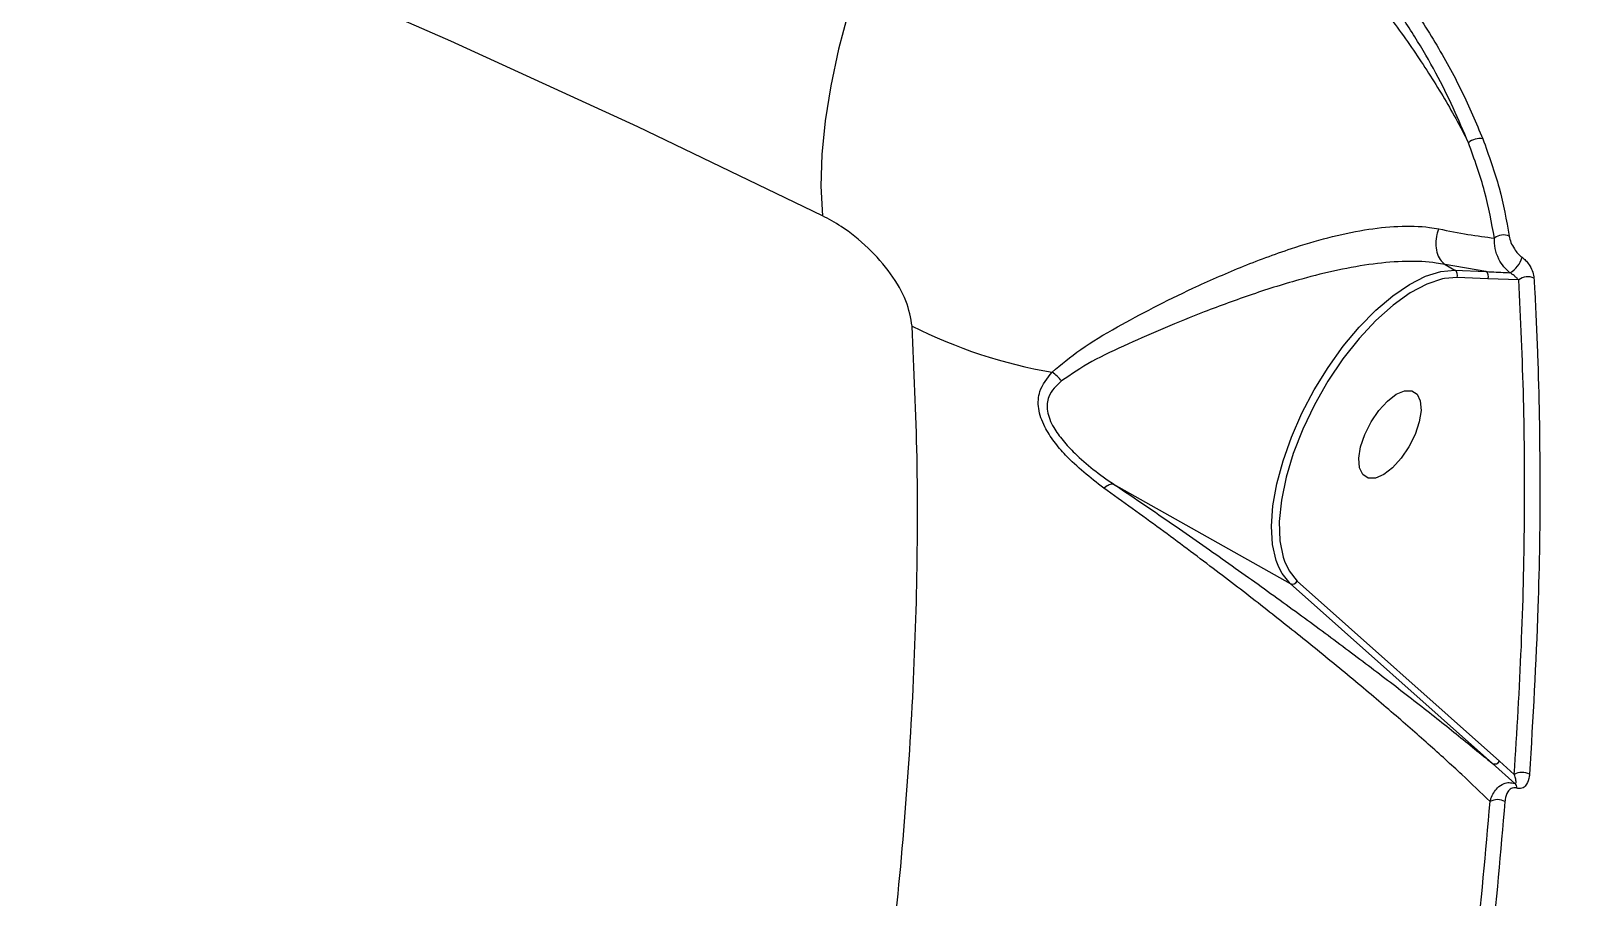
# Model space of a CAD drawing. Header units: millimetres. Extents: x -11024 to 8278, y -7837 to 5770.
# Drawn here: x 4819.9 to 4962.8, y -832 to -752.6 of the extents above; entities that cross this region are included whole.
import ezdxf

# ---------------------------------------------------------------- set-up
doc = ezdxf.new("R2010")
doc.units = ezdxf.units.MM
doc.layers.add('DIKOM_ОБЪЕКТ', color=7, linetype='Continuous')
doc.layers.add('DIKOM_РАЗМЕР_ОБЪЕКТА', color=7, linetype='Continuous')
doc.styles.add('style1', font='arial.ttf', dxfattribs={"width": 0.8})
doc.dimstyles.new('1-50', dxfattribs={"dimtxt": 300, "dimasz": 200, "dimexe": 100, "dimexo": 0, "dimgap": 100, "dimtad": 1, "dimtxsty": 'style1', "dimcen": 200, "dimclrd": 7, "dimclre": 7, "dimclrt": 7, "dimadec": 1, "dimazin": 2, "dimtfac": 1, "dimtmove": 0, "dimatfit": 2, "dimfxl": 0, "dimlwd": 25, "dimlwe": 18, "dimarcsym": 0})

# ---------------------------------------------------------------- blocks, each defined once
blk = doc.blocks.new('*D10')
at = {"layer": 'Defpoints', "color": 0, "transparency": 16777216}
for p in [(-7791.31, -186.83), (6174.94, -1432.98), (6174.94, -5371.27)]:
    blk.add_point(p, dxfattribs=at)
at = {"layer": 'DIKOM_РАЗМЕР_ОБЪЕКТА', "color": 7, "lineweight": 18, "transparency": 16777216}
for p, q in [((-7791.31, -186.83), (-7791.31, -5471.27)), ((6174.94, -1432.98), (6174.94, -5471.27))]:
    blk.add_line(p, q, dxfattribs=at)
at = {"layer": 'DIKOM_РАЗМЕР_ОБЪЕКТА', "color": 7, "lineweight": 25, "transparency": 16777216}
blk.add_line((-7591.31, -5371.27), (5974.94, -5371.27), dxfattribs=at)
at = {"layer": 'DIKOM_РАЗМЕР_ОБЪЕКТА', "color": 7, "transparency": 16777216}
for points in [[(-7591.31, -5337.93), (-7591.31, -5404.6), (-7791.31, -5371.27)], [(5974.94, -5337.93), (5974.94, -5404.6), (6174.94, -5371.27)]]:
    blk.add_solid(points, dxfattribs=at)
at = {"layer": 'DIKOM_РАЗМЕР_ОБЪЕКТА', "color": 7, "transparency": 16777216, "insert": (-1343.68, -5118.1), "char_height": 300, "attachment_point": 5, "style": 'style1'}
blk.add_mtext('14000', dxfattribs=at)

msp = doc.modelspace()

# ---------------------------------------------------------------- linework, layer by layer
at = {"layer": 'DIKOM_ОБЪЕКТ', "color": 7, "linetype": 'Continuous', "lineweight": 15}
for p, q in [((4949.477, -774.004), (4949.474, -774.002)), ((4949.477, -774.004), (4950.379, -774.512)), ((4953.216, -774.641), (4949.477, -774.004)), ((4950.379, -774.512), (4953.216, -774.641)), ((4950.572, -775.18), (4949.414, -775.277)), ((4953.409, -775.309), (4950.572, -775.18)), ((4956.229, -775.404), (4953.409, -775.309)), ((4919.093, -794.129), (4935.282, -803.258)), ((4953.811, -819.753), (4935.282, -803.258)), ((4935.933, -803.054), (4954.462, -819.549)), ((4955.872, -821.6), (4953.811, -819.753)), ((4954.462, -819.549), (4955.823, -820.78))]:
    msp.add_line(p, q, dxfattribs=at)
at = {"layer": 'DIKOM_ОБЪЕКТ', "color": 7, "linetype": 'Continuous', "lineweight": 15, "flags": 128}
for points in [[(4892.397, -769.524), (4875.47, -761.379), (4858.334, -753.499), (4840.996, -745.886), (4823.461, -738.542), (4805.734, -731.471), (4787.821, -724.673), (4769.727, -718.152), (4751.46, -711.91), (4733.023, -705.948), (4714.424, -700.268), (4695.667, -694.873), (4676.76, -689.763), (4657.708, -684.941), (4638.518, -680.408), (4619.194, -676.165), (4599.744, -672.215), (4580.174, -668.557)], [(4910.216, -721.31), (4908.053, -724.104), (4905.961, -727.087), (4903.96, -730.232), (4902.069, -733.51), (4900.304, -736.892), (4898.68, -740.347), (4897.214, -743.843), (4895.919, -747.348), (4894.806, -750.831), (4893.885, -754.259), (4893.165, -757.602), (4892.653, -760.828), (4892.352, -763.91), (4892.267, -766.817), (4892.397, -769.524)], [(4934.229, -801.753), (4933.994, -801.137), (4933.671, -799.681), (4933.572, -798.001), (4933.702, -796.133), (4934.055, -794.119), (4934.625, -792.001), (4935.399, -789.826), (4936.36, -787.641), (4937.488, -785.493), (4938.759, -783.429), (4940.143, -781.493), (4941.612, -779.729), (4943.134, -778.173), (4944.676, -776.86), (4946.204, -775.818), (4947.685, -775.07), (4949.087, -774.631), (4950.379, -774.512)], [(4949.414, -775.277), (4949.246, -775.311), (4947.803, -775.787), (4946.279, -776.596), (4944.71, -777.719), (4943.134, -779.127), (4941.59, -780.789), (4940.114, -782.663), (4938.742, -784.703), (4937.508, -786.862), (4936.44, -789.086), (4935.566, -791.322), (4934.906, -793.516), (4934.475, -795.615), (4934.285, -797.568), (4934.34, -799.328), (4934.639, -800.852), (4934.76, -801.217)], [(4947.209, -786.515), (4947.277, -787.386), (4947.114, -788.434), (4946.733, -789.575), (4946.166, -790.716), (4945.457, -791.765), (4944.665, -792.637), (4943.854, -793.261), (4943.089, -793.586), (4942.433, -793.587), (4941.938, -793.263), (4941.645, -792.641), (4941.577, -791.77), (4941.74, -790.722), (4942.121, -789.581), (4942.688, -788.439), (4943.397, -787.39), (4944.188, -786.519), (4945, -785.895), (4945.765, -785.569), (4946.421, -785.569), (4946.916, -785.893), (4947.209, -786.515)], [(4935.282, -803.258), (4934.535, -802.338), (4934.229, -801.753)], [(4934.76, -801.217), (4935.174, -802.104), (4935.933, -803.054)]]:
    msp.add_lwpolyline(points, dxfattribs=at)
at = {"layer": 'DIKOM_ОБЪЕКТ', "color": 7, "linetype": 'Continuous', "lineweight": 15}
for centre, radius, start, end in [((4952.655, -763.973), 1.533, 79.51853, 132.31825), ((4954.831, -772.612), 1.329, 66.44073, 128.67759), ((4954.412, -772.814), 2.181, 297.59984, 346.31505), ((4950.089, -774.958), 0.532, 335.31675, 56.94181), ((4952.926, -775.086), 0.531, 335.26897, 56.99027), ((4957.038, -776.388), 1.273, 62.47344, 129.41464), ((4921.352, -738.242), 46.312, 243.41292, 260.17265), ((4911.602, -786.741), 3.41, 37.25259, 57.22735), ((4935.498, -802.807), 0.5, 244.35699, 330.4753), ((4954.028, -819.303), 0.499, 244.34289, 330.48701), ((4956.553, -821.961), 1.388, 61.31382, 121.7271), ((4955.458, -822.053), 0.614, 2.70163, 47.55853), ((4954.295, -824.492), 1.415, 61.54147, 119.28658)]:
    msp.add_arc(centre, radius, start, end, dxfattribs=at)
for points, knots in [([(4938.246, -682.977), (4939.365, -684.373), (4942.767, -688.62), (4947.783, -696.846), (4953.283, -707.601), (4958.047, -719.453), (4962.07, -732.248), (4965.314, -745.985), (4967.768, -760.617), (4969.43, -776.206), (4970.258, -792.736), (4970.231, -810.173), (4969.348, -828.133), (4967.633, -846.54), (4965.127, -865.315), (4961.787, -884.761), (4957.594, -904.84), (4952.526, -925.498), (4947.101, -945.016), (4943.097, -957.702), (4941.326, -963.312)], [0, 0, 0, 0, 0.027136, 0.0825379, 0.1394294, 0.1963639, 0.2532555, 0.3107267, 0.3682418, 0.425713, 0.4848534, 0.544042, 0.6031823, 0.6606536, 0.7181688, 0.7756399, 0.8347802, 0.8939688, 0.9531095, 1, 1, 1, 1]), ([(4911.061, -719.592), (4912.839, -720.516), (4916.394, -722.365), (4921.494, -725.627), (4926.26, -729.087), (4930.652, -732.675), (4934.856, -736.519), (4938.805, -740.587), (4942.452, -744.825), (4945.747, -749.184), (4948.615, -753.613), (4951.08, -758.066), (4952.317, -761), (4952.934, -762.465)], [0, 0, 0, 0, 0.1021822, 0.2043697, 0.2924918, 0.380893, 0.4690156, 0.5574024, 0.6460769, 0.7344686, 0.8228827, 0.911579, 1, 1, 1, 1]), ([(4910.216, -721.31), (4911.655, -722.132), (4914.532, -723.776), (4918.909, -726.687), (4923.27, -729.9), (4927.564, -733.4), (4931.734, -737.137), (4935.722, -741.075), (4939.479, -745.16), (4942.955, -749.338), (4946.092, -753.559), (4948.854, -757.766), (4950.617, -760.853), (4951.461, -762.519), (4951.623, -762.839)], [0, 0, 0, 0, 0.0874371, 0.1748808, 0.2633094, 0.352017, 0.4404427, 0.5297502, 0.619338, 0.7086405, 0.7985501, 0.8887511, 0.9786614, 1, 1, 1, 1]), ([(4951.623, -762.839), (4950.704, -760.708), (4949.313, -757.481), (4946.746, -753.123), (4943.89, -748.796), (4940.57, -744.537), (4936.889, -740.446), (4932.994, -736.494), (4928.814, -732.775), (4924.462, -729.37), (4920.507, -726.546), (4915.867, -723.578), (4912.381, -721.772), (4910.624, -720.86)], [0, 0, 0, 0, 0.1307387, 0.1980631, 0.2653836, 0.3961112, 0.4634494, 0.5307809, 0.6611947, 0.7283443, 0.7954904, 0.8968885, 1, 1, 1, 1]), ([(4624.776, -1379.928), (4627.564, -1378.53), (4635.074, -1374.765), (4647.492, -1367.73), (4662.027, -1358.588), (4676.83, -1348.303), (4691.857, -1336.884), (4707.059, -1324.339), (4722.103, -1310.944), (4736.941, -1296.766), (4751.53, -1281.887), (4766.107, -1266.063), (4780.621, -1249.31), (4795.019, -1231.665), (4808.983, -1213.515), (4822.476, -1194.937), (4835.471, -1176.011), (4848.18, -1156.428), (4860.545, -1136.23), (4872.514, -1115.475), (4883.824, -1094.617), (4894.451, -1073.733), (4904.387, -1052.893), (4913.795, -1031.76), (4922.616, -1010.395), (4930.808, -988.869), (4938.188, -967.654), (4944.75, -946.818), (4950.508, -926.416), (4955.553, -906.114), (4959.838, -885.991), (4963.328, -866.121), (4965.835, -847.755), (4967.493, -830.86), (4968.44, -815.373), (4968.769, -800.317), (4968.469, -785.739), (4967.547, -771.795), (4966.01, -758.55), (4964.142, -747.282), (4962.624, -740.568), (4962.006, -737.834)], [0, 0, 0, 0, 0.0156522, 0.0421682, 0.0687046, 0.0952202, 0.1225065, 0.1498146, 0.1771008, 0.2036167, 0.230153, 0.2566687, 0.2839547, 0.311263, 0.3385491, 0.3650651, 0.3916015, 0.4181172, 0.4454032, 0.4727115, 0.4999976, 0.5265136, 0.5530497, 0.5795656, 0.6068517, 0.6341601, 0.661446, 0.6879618, 0.7144981, 0.7410139, 0.7683, 0.7956082, 0.8228943, 0.8459724, 0.8690775, 0.8921826, 0.9155066, 0.9388307, 0.9615639, 0.9843486, 1, 1, 1, 1]), ([(4625.405, -1379.948), (4626.367, -1379.484), (4629.684, -1377.883), (4635.416, -1374.864), (4642.58, -1370.908), (4649.77, -1366.686), (4656.966, -1362.23), (4664.171, -1357.532), (4671.388, -1352.593), (4678.618, -1347.413), (4685.866, -1341.989), (4693.131, -1336.321), (4700.416, -1330.406), (4707.724, -1324.243), (4715.057, -1317.829), (4722.408, -1311.17), (4729.753, -1304.289), (4737.061, -1297.212), (4744.311, -1289.958), (4751.503, -1282.532), (4758.639, -1274.93), (4765.72, -1267.151), (4772.752, -1259.192), (4779.734, -1251.051), (4786.668, -1242.726), (4793.557, -1234.214), (4800.403, -1225.512), (4807.205, -1216.622), (4813.944, -1207.567), (4820.592, -1198.385), (4827.125, -1189.106), (4833.537, -1179.742), (4839.831, -1170.289), (4846.01, -1160.743), (4852.075, -1151.1), (4858.03, -1141.36), (4863.876, -1131.518), (4869.613, -1121.572), (4875.244, -1111.519), (4880.77, -1101.356), (4886.179, -1091.103), (4891.452, -1080.8), (4896.564, -1070.488), (4901.509, -1060.186), (4906.287, -1049.89), (4910.902, -1039.597), (4915.353, -1029.302), (4919.646, -1019.004), (4923.778, -1008.699), (4927.753, -998.385), (4931.57, -988.058), (4935.231, -977.715), (4938.731, -967.368), (4942.058, -957.053), (4945.196, -946.813), (4948.141, -936.672), (4950.889, -926.634), (4953.443, -916.693), (4955.803, -906.847), (4957.974, -897.092), (4959.952, -887.425), (4961.74, -877.844), (4963.338, -868.346), (4964.746, -858.927), (4965.963, -849.594), (4966.985, -840.371), (4967.808, -831.297), (4968.428, -822.401), (4968.844, -813.693), (4969.058, -805.167), (4969.071, -796.819), (4968.882, -788.647), (4968.493, -780.649), (4967.901, -772.821), (4967.107, -765.163), (4966.114, -757.67), (4964.909, -750.352), (4963.663, -743.877), (4962.731, -739.938), (4962.344, -738.3)], [0, 0, 0, 0, 0.0054195, 0.0186914, 0.0319677, 0.0451738, 0.0583192, 0.0714189, 0.0844874, 0.0975399, 0.1105915, 0.1236535, 0.1367393, 0.1498636, 0.1630411, 0.1762868, 0.1895616, 0.2027843, 0.2159412, 0.2290479, 0.2421187, 0.255169, 0.2682141, 0.2812667, 0.2943384, 0.3074446, 0.3205993, 0.3338181, 0.3470908, 0.3603379, 0.37351, 0.3866273, 0.399705, 0.4127576, 0.4258001, 0.4388478, 0.4519104, 0.4650028, 0.4781399, 0.4913364, 0.5045998, 0.5178617, 0.5310531, 0.5441855, 0.5572736, 0.5703326, 0.5833771, 0.5964224, 0.6094797, 0.6225624, 0.6356854, 0.6488638, 0.662112, 0.675378, 0.6885929, 0.7017444, 0.7148475, 0.7279169, 0.7409678, 0.754015, 0.7670712, 0.7801486, 0.7932621, 0.8064264, 0.8196565, 0.832932, 0.8461777, 0.8593532, 0.8724758, 0.8855604, 0.898622, 0.9116753, 0.9247347, 0.9378105, 0.9509175, 0.9640704, 0.9772837, 0.9905589, 1, 1, 1, 1]), ([(4954, -771.574), (4953.749, -770.166), (4953.244, -767.33), (4952.166, -764.343), (4951.623, -762.839)], [0, 0, 0, 0, 0.496478, 1, 1, 1, 1]), ([(4952.934, -762.465), (4953.481, -763.981), (4954.584, -767.034), (4955.101, -769.934), (4955.362, -771.393)], [0, 0, 0, 0, 0.4964928, 1, 1, 1, 1]), ([(4900.625, -779.657), (4900.495, -778.9), (4900.232, -777.375), (4898.736, -774.805), (4896.642, -772.419), (4894.409, -770.615), (4892.972, -769.836), (4892.397, -769.524)], [0, 0, 0, 0, 0.2099102, 0.4228939, 0.6382723, 0.8553621, 1, 1, 1, 1]), ([(4913.448, -783.874), (4914.284, -783.168), (4915.987, -781.729), (4919.247, -779.81), (4922.716, -777.93), (4926.496, -776.076), (4930.751, -774.201), (4934.951, -772.63), (4938.778, -771.49), (4942.084, -770.773), (4945.243, -770.424), (4947.476, -770.483), (4948.62, -770.684), (4948.898, -770.733)], [0, 0, 0, 0, 0.1053288, 0.2145482, 0.310289, 0.4080573, 0.5195961, 0.6352759, 0.7180675, 0.8031594, 0.8862446, 0.9724023, 1, 1, 1, 1]), ([(4948.898, -770.733), (4948.881, -770.774), (4948.816, -770.935), (4948.682, -771.371), (4948.592, -772.07), (4948.696, -772.878), (4948.989, -773.577), (4949.312, -773.86), (4949.474, -774.002)], [0, 0, 0, 0, 0.03431015, 0.13648819, 0.35237259, 0.56824923, 0.78413118, 1, 1, 1, 1]), ([(4948.898, -770.733), (4949.808, -770.913), (4951.636, -771.273), (4953.21, -771.474), (4954, -771.574)], [0, 0, 0, 0, 0.4978586, 1, 1, 1, 1]), ([(4955.423, -774.747), (4955.227, -774.575), (4954.831, -774.227), (4954.346, -773.438), (4954.012, -772.506), (4954.004, -771.884), (4954, -771.574)], [0, 0, 0, 0, 0.2146695, 0.4348166, 0.7188161, 1, 1, 1, 1]), ([(4955.362, -771.393), (4955.404, -771.583), (4955.486, -771.957), (4955.778, -772.519), (4956.136, -773.004), (4956.403, -773.224), (4956.531, -773.33)], [0, 0, 0, 0, 0.2974921, 0.5890598, 0.8027943, 1, 1, 1, 1]), ([(4956.531, -773.33), (4956.563, -773.354), (4956.707, -773.46), (4956.971, -773.72), (4957.29, -774.168), (4957.549, -774.719), (4957.6, -775.074), (4957.627, -775.259)], [0, 0, 0, 0, 0.04911378, 0.21791995, 0.42663553, 0.70225937, 1, 1, 1, 1]), ([(4949.474, -774.002), (4949.474, -774.002), (4949.2, -773.959), (4948.126, -773.741), (4945.948, -773.66), (4942.902, -773.899), (4939.663, -774.476), (4935.934, -775.403), (4931.783, -776.706), (4927.575, -778.256), (4923.771, -779.789), (4920.31, -781.327), (4916.976, -782.861), (4915.202, -784.072), (4914.316, -784.677)], [0, 0, 0, 0, 0.0000154, 0.0265108, 0.1091017, 0.1917784, 0.2751751, 0.3586286, 0.4732147, 0.5879376, 0.6862644, 0.7846233, 0.8924884, 1, 1, 1, 1]), ([(4953.216, -774.641), (4953.389, -774.651), (4954.13, -774.695), (4954.862, -774.724), (4955.423, -774.747)], [0, 0, 0, 0, 0.2343192, 1, 1, 1, 1]), ([(4956.229, -775.404), (4956.165, -775.341), (4956.046, -775.224), (4955.834, -775.043), (4955.651, -774.901), (4955.529, -774.815), (4955.464, -774.773), (4955.436, -774.755), (4955.423, -774.747)], [0, 0, 0, 0, 0.34821642, 0.64915158, 0.84450924, 0.93410158, 0.96962336, 1, 1, 1, 1]), ([(4955.823, -820.78), (4956.064, -816.842), (4956.546, -808.965), (4956.806, -797.49), (4956.753, -786.252), (4956.404, -779.02), (4956.229, -775.404)], [0, 0, 0, 0, 0.24931497, 0.49862824, 0.74931446, 1, 1, 1, 1]), ([(4957.627, -775.259), (4957.653, -775.72), (4957.784, -778.028), (4958.055, -784.094), (4958.226, -793.646), (4958.061, -806.427), (4957.52, -815.622), (4957.219, -820.743)], [0, 0, 0, 0, 0.0321664, 0.1608353, 0.4182092, 0.6759578, 1, 1, 1, 1]), ([(4622.283, -1302.273), (4626.29, -1299.546), (4634.307, -1294.088), (4646.4, -1284.991), (4658.503, -1275.258), (4670.755, -1264.707), (4683.128, -1253.336), (4695.595, -1241.141), (4707.954, -1228.314), (4720.522, -1214.501), (4733.254, -1199.668), (4746.092, -1183.805), (4758.773, -1167.209), (4771.242, -1149.907), (4783.452, -1131.944), (4795.119, -1113.736), (4806.218, -1095.356), (4816.737, -1076.877), (4826.859, -1057.974), (4836.532, -1038.697), (4845.71, -1019.106), (4854.184, -999.649), (4861.944, -980.392), (4868.993, -961.393), (4875.455, -942.326), (4881.281, -923.255), (4886.432, -904.25), (4890.511, -886.947), (4893.681, -871.327), (4896.117, -857.29), (4898.085, -843.498), (4899.576, -830.001), (4900.585, -816.861), (4901.106, -804.075), (4901.175, -791.614), (4900.808, -783.643), (4900.625, -779.657)], [0, 0, 0, 0, 0.0277652, 0.0555638, 0.0833623, 0.1111276, 0.1400312, 0.168973, 0.1979143, 0.2268178, 0.2582447, 0.2896956, 0.3211224, 0.3534671, 0.3858384, 0.418183, 0.4495059, 0.4808531, 0.5121759, 0.5444126, 0.5766757, 0.6089125, 0.640161, 0.6714335, 0.7026821, 0.7348413, 0.7670265, 0.7991857, 0.8241464, 0.8491071, 0.8742669, 0.8994269, 0.9244694, 0.9495121, 0.974756, 1, 1, 1, 1]), ([(4918.183, -794.499), (4916.955, -793.537), (4915.271, -792.219), (4913.602, -790.231), (4912.675, -788.791), (4912.113, -787.191), (4912.231, -785.396), (4913.002, -784.432), (4913.448, -783.874)], [0, 0, 0, 0, 0.3030691, 0.4152405, 0.52951, 0.668754, 0.8085404, 1, 1, 1, 1]), ([(4914.316, -784.677), (4913.853, -785.117), (4913.062, -785.868), (4912.91, -787.44), (4913.493, -788.868), (4914.433, -790.166), (4916.159, -791.999), (4917.815, -793.282), (4919.085, -794.125), (4919.086, -794.126)], [0, 0, 0, 0, 0.1886119, 0.321663, 0.4555407, 0.5677382, 0.6831171, 0.9996826, 1, 1, 1, 1]), ([(4918.183, -794.499), (4918.209, -794.479), (4918.392, -794.333), (4918.743, -794.113), (4918.966, -794.122), (4919.086, -794.126)], [0, 0, 0, 0, 0.0699787, 0.4978166, 1, 1, 1, 1]), ([(4953.603, -823.258), (4952.757, -822.442), (4951.023, -820.768), (4947.983, -818.007), (4944.578, -815.027), (4940.831, -811.862), (4936.839, -808.598), (4932.65, -805.272), (4928.218, -801.855), (4923.453, -798.278), (4919.939, -795.758), (4918.183, -794.499)], [0, 0, 0, 0, 0.1079537, 0.2212628, 0.3345712, 0.4497802, 0.5649832, 0.6720698, 0.7791281, 0.8896189, 1, 1, 1, 1]), ([(4919.086, -794.126), (4919.087, -794.126), (4919.088, -794.127), (4919.091, -794.128), (4919.092, -794.129), (4919.093, -794.129)], [0, 0, 0, 0, 0.3552321, 0.8240286, 1, 1, 1, 1]), ([(4919.093, -794.129), (4919.288, -794.261), (4921.253, -795.58), (4924.866, -798.049), (4929.755, -801.472), (4934.4, -804.801), (4938.839, -808.055), (4943.016, -811.191), (4946.937, -814.21), (4950.582, -817.092), (4952.735, -818.866), (4953.811, -819.753)], [0, 0, 0, 0, 0.0129771, 0.1306096, 0.2483398, 0.3704471, 0.4925925, 0.6182929, 0.744005, 0.8720019, 1, 1, 1, 1]), ([(4953.603, -823.258), (4953.63, -823.167), (4953.771, -822.683), (4954.158, -822.03), (4954.791, -821.599), (4955.354, -821.474), (4955.695, -821.557), (4955.872, -821.6)], [0, 0, 0, 0, 0.0825483, 0.4350719, 0.677259, 0.8329654, 1, 1, 1, 1]), ([(4956.071, -822.024), (4955.968, -822.002), (4955.762, -821.958), (4955.46, -822.074), (4955.153, -822.405), (4955.009, -822.855), (4954.975, -823.185), (4954.969, -823.248)], [0, 0, 0, 0, 0.1456151, 0.2899867, 0.5320913, 0.9097906, 1, 1, 1, 1]), ([(4955.872, -821.6), (4955.889, -821.602), (4955.921, -821.605), (4955.961, -821.578), (4955.996, -821.491), (4955.979, -821.264), (4955.909, -821.007), (4955.837, -820.819), (4955.823, -820.78)], [0, 0, 0, 0, 0.046088, 0.0901826, 0.2101171, 0.459837, 0.8891874, 1, 1, 1, 1]), ([(4957.219, -820.743), (4957.212, -820.813), (4957.18, -821.16), (4957.026, -821.63), (4956.702, -821.971), (4956.388, -822.09), (4956.177, -822.046), (4956.071, -822.024)], [0, 0, 0, 0, 0.09510753, 0.47198971, 0.71579169, 0.85721583, 1, 1, 1, 1]), ([(4945.51, -880.848), (4946.45, -875.904), (4948.329, -866.016), (4950.557, -851.488), (4952.386, -837.179), (4953.197, -827.899), (4953.603, -823.258)], [0, 0, 0, 0, 0.2490973, 0.4981948, 0.7490973, 1, 1, 1, 1]), ([(4954.969, -823.248), (4954.565, -827.866), (4953.758, -837.1), (4951.935, -851.404), (4949.702, -865.997), (4947.805, -875.979), (4946.857, -880.97)], [0, 0, 0, 0, 0.2490966, 0.4981933, 0.7490967, 1, 1, 1, 1])]:
    msp.add_open_spline(points, degree=3, knots=knots, dxfattribs=at)

# ---------------------------------------------------------------- dimensions: what is measured, and where the dimension line sits
at = {"layer": 'DIKOM_РАЗМЕР_ОБЪЕКТА'}
dim = msp.add_linear_dim(base=(6174.942, -5371.267), p1=(-7791.307, -186.829), p2=(6174.942, -1432.983), text='14000', dimstyle='1-50', dxfattribs=at)
dim.commit()
dim.dimension.update_dxf_attribs({"geometry": '*D10', "text_midpoint": (-1343.681, -5371.267), "dimtype": 160})

doc.saveas('drawing.dxf')
